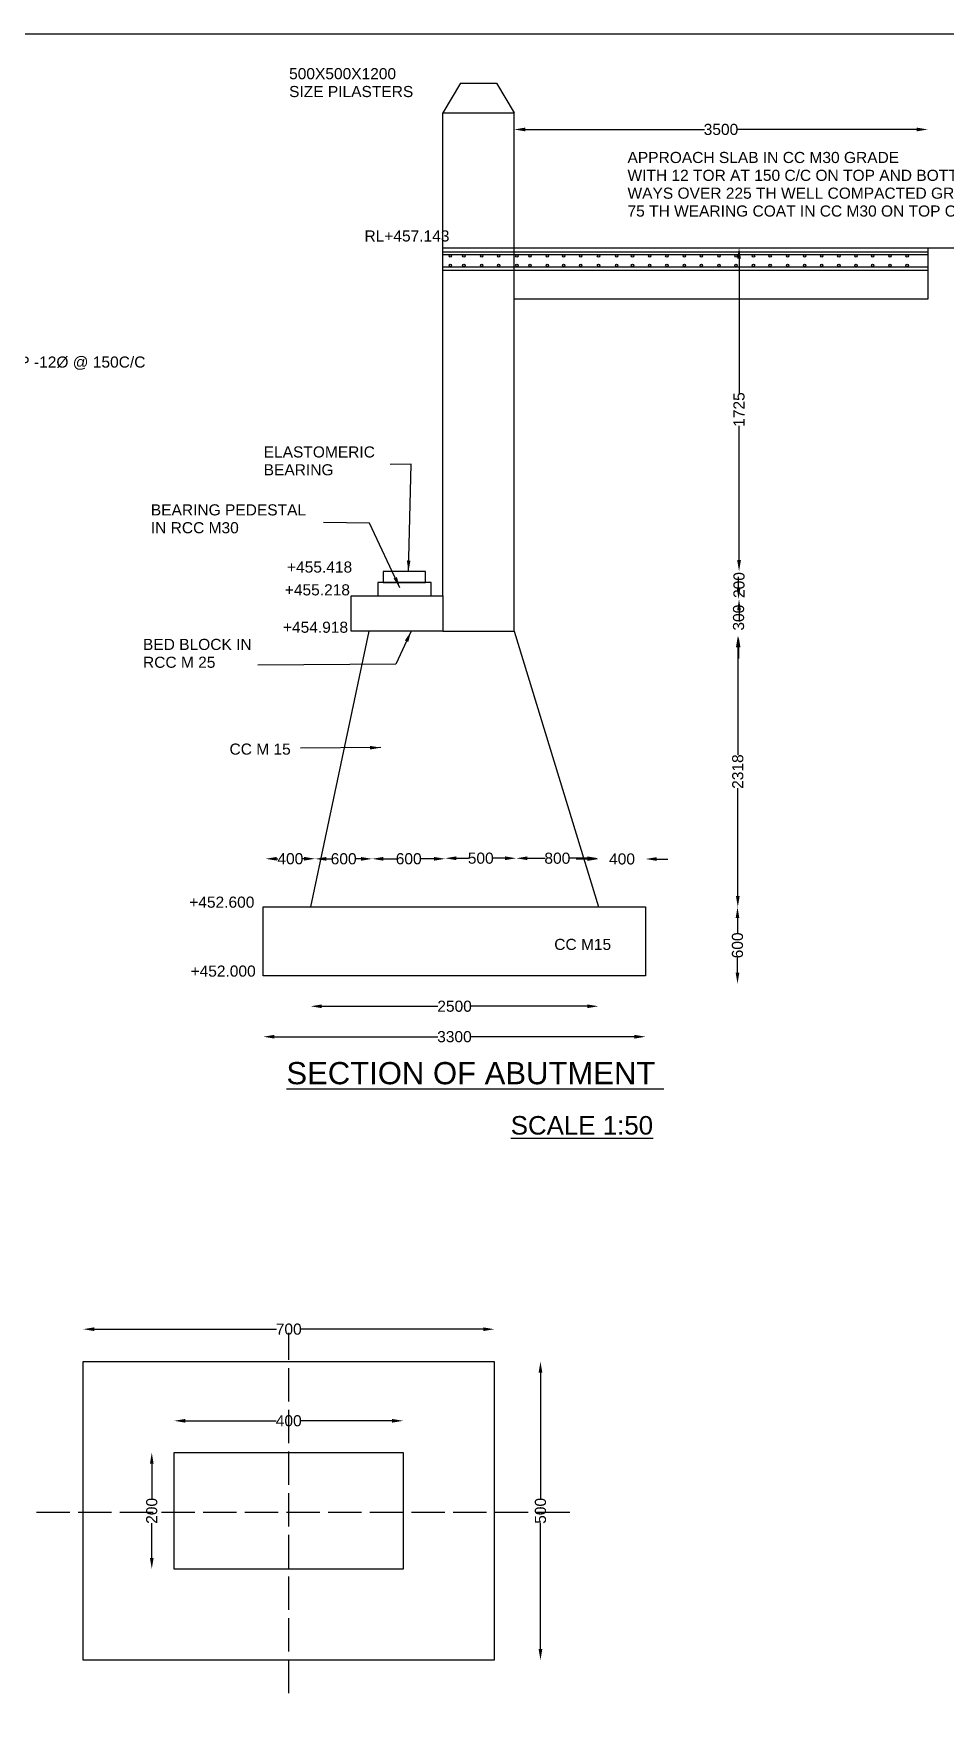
# Model space of a CAD drawing. Header units: millimetres. Extents: x -53248195 to -53221053, y 22139671 to 22157478.
# Drawn here: x -53236184 to -53231260, y 22148385 to 22157478 of the extents above; entities that cross this region are included whole.
import ezdxf

# ---------------------------------------------------------------- set-up
doc = ezdxf.new("R2010")
doc.units = ezdxf.units.MM
doc.header["$MEASUREMENT"] = 0
doc.linetypes.add('ACAD_ISO02W100', pattern=[15, 12, -3])
for name, color, linetype in [('DIMENSION', 7, 'Continuous'), ('DRAWING', 2, 'Continuous'), ('TEXT', 7, 'Continuous')]:
    doc.layers.add(name, color=color, linetype=linetype)
doc.styles.get("Standard").update_dxf_attribs({"font": 'arial.ttf', "height": 60})
doc.dimstyles.get("Standard").update_dxf_attribs({"dimtxt": 60, "dimasz": 60, "dimexe": 0.18, "dimexo": 0.0625, "dimgap": 0.09, "dimtad": 0, "dimdec": 0, "dimzin": 0, "dimdsep": 46, "dimtxsty": 'Standard', "dimcen": 0.09, "dimse1": 1, "dimse2": 1, "dimadec": 0, "dimazin": 0, "dimtfac": 1, "dimtdec": 0, "dimtofl": 0, "dimtmove": 0, "dimatfit": 3, "dimfxl": 1, "dimtolj": 1, "dimtzin": 0, "dimarcsym": 0})

# ---------------------------------------------------------------- blocks, each defined once
blk = doc.blocks.new('*D72')
at = {"layer": 'Defpoints', "color": 0, "transparency": 16777216}
for p in [(-53231355.2, 22156960.2), (-53233589, 22156321.7), (-53231355.2, 22156321.7)]:
    blk.add_point(p, dxfattribs=at)
at = {"layer": 'DIMENSION', "color": 0, "lineweight": -2, "transparency": 16777216}
for p, q in [((-53233529, 22156960.2), (-53232561.7, 22156960.2)), ((-53231415.2, 22156960.2), (-53232382.6, 22156960.2))]:
    blk.add_line(p, q, dxfattribs=at)
at = {"layer": 'DIMENSION', "color": 0, "transparency": 16777216}
for points in [[(-53233529, 22156970.2), (-53233529, 22156950.2), (-53233589, 22156960.2)], [(-53231415.2, 22156970.2), (-53231415.2, 22156950.2), (-53231355.2, 22156960.2)]]:
    blk.add_solid(points, dxfattribs=at)
at = {"layer": 'DIMENSION', "color": 0, "transparency": 16777216, "insert": (-53232472.1, 22156960.2), "char_height": 60, "attachment_point": 5}
blk.add_mtext('\\A1;3500', dxfattribs=at)
blk = doc.blocks.new('*D73')
at = {"layer": 'Defpoints', "color": 0, "transparency": 16777216}
for p in [(-53232374.4, 22156321.7), (-53232386.4, 22154573.6), (-53232374.4, 22154573.6)]:
    blk.add_point(p, dxfattribs=at)
at = {"layer": 'DIMENSION', "color": 0, "lineweight": -2, "transparency": 16777216}
for p, q in [((-53232374.4, 22156261.7), (-53232374.4, 22155534.7)), ((-53232374.4, 22154633.6), (-53232374.4, 22155360.5))]:
    blk.add_line(p, q, dxfattribs=at)
at = {"layer": 'DIMENSION', "color": 0, "transparency": 16777216}
for points in [[(-53232384.4, 22156261.7), (-53232364.4, 22156261.7), (-53232374.4, 22156321.7)], [(-53232384.4, 22154633.6), (-53232364.4, 22154633.6), (-53232374.4, 22154573.6)]]:
    blk.add_solid(points, dxfattribs=at)
at = {"layer": 'DIMENSION', "color": 0, "transparency": 16777216, "insert": (-53232374.4, 22155447.6), "char_height": 60, "attachment_point": 5, "rotation": 90}
blk.add_mtext('\\A1;1725', dxfattribs=at)
blk = doc.blocks.new('*D74')
at = {"layer": 'Defpoints', "color": 0, "transparency": 16777216}
for p in [(-53232374, 22154575.9), (-53232376.8, 22154423.5), (-53232374.4, 22154423.5)]:
    blk.add_point(p, dxfattribs=at)
at = {"layer": 'DIMENSION', "color": 0, "lineweight": -2, "transparency": 16777216}
for p, q in [((-53232374.4, 22154635.9), (-53232374.4, 22154695.9)), ((-53232374.4, 22154363.5), (-53232374.4, 22154303.5))]:
    blk.add_line(p, q, dxfattribs=at)
at = {"layer": 'DIMENSION', "color": 0, "transparency": 16777216}
for points in [[(-53232384.4, 22154635.9), (-53232364.4, 22154635.9), (-53232374.4, 22154575.9)], [(-53232384.4, 22154363.5), (-53232364.4, 22154363.5), (-53232374.4, 22154423.5)]]:
    blk.add_solid(points, dxfattribs=at)
at = {"layer": 'DIMENSION', "color": 0, "transparency": 16777216, "insert": (-53232374.4, 22154499.7), "char_height": 60, "attachment_point": 5, "rotation": 90}
blk.add_mtext('\\A1;200', dxfattribs=at)
blk = doc.blocks.new('*D75')
at = {"layer": 'Defpoints', "color": 0, "transparency": 16777216}
for p in [(-53232374.4, 22154423.5), (-53232381.6, 22154223.8), (-53232376.8, 22154223.8)]:
    blk.add_point(p, dxfattribs=at)
at = {"layer": 'DIMENSION', "color": 0, "lineweight": -2, "transparency": 16777216}
for p, q in [((-53232376.8, 22154483.5), (-53232376.8, 22154543.5)), ((-53232376.8, 22154163.8), (-53232376.8, 22154103.8))]:
    blk.add_line(p, q, dxfattribs=at)
at = {"layer": 'DIMENSION', "color": 0, "transparency": 16777216}
for points in [[(-53232386.8, 22154483.5), (-53232366.8, 22154483.5), (-53232376.8, 22154423.5)], [(-53232386.8, 22154163.8), (-53232366.8, 22154163.8), (-53232376.8, 22154223.8)]]:
    blk.add_solid(points, dxfattribs=at)
at = {"layer": 'DIMENSION', "color": 0, "transparency": 16777216, "insert": (-53232376.8, 22154323.6), "char_height": 60, "attachment_point": 5, "rotation": 90}
blk.add_mtext('\\A1;300', dxfattribs=at)
blk = doc.blocks.new('*D76')
at = {"layer": 'Defpoints', "color": 0, "transparency": 16777216}
for p in [(-53232381.6, 22154223.8), (-53232393.9, 22152760.9), (-53232381.1, 22152760.9)]:
    blk.add_point(p, dxfattribs=at)
at = {"layer": 'DIMENSION', "color": 0, "lineweight": -2, "transparency": 16777216}
for p, q in [((-53232381.1, 22154163.8), (-53232381.1, 22153582.6)), ((-53232381.1, 22152820.9), (-53232381.1, 22153402.1))]:
    blk.add_line(p, q, dxfattribs=at)
at = {"layer": 'DIMENSION', "color": 0, "transparency": 16777216}
for points in [[(-53232391.1, 22154163.8), (-53232371.1, 22154163.8), (-53232381.1, 22154223.8)], [(-53232391.1, 22152820.9), (-53232371.1, 22152820.9), (-53232381.1, 22152760.9)]]:
    blk.add_solid(points, dxfattribs=at)
at = {"layer": 'DIMENSION', "color": 0, "transparency": 16777216, "insert": (-53232381.1, 22153492.3), "char_height": 60, "attachment_point": 5, "rotation": 90}
blk.add_mtext('\\A1;2318', dxfattribs=at)
blk = doc.blocks.new('*D77')
at = {"layer": 'Defpoints', "color": 0, "transparency": 16777216}
for p in [(-53232393.9, 22152760.9), (-53232392.4, 22152346.7), (-53232382.8, 22152346.7)]:
    blk.add_point(p, dxfattribs=at)
at = {"layer": 'DIMENSION', "color": 0, "lineweight": -2, "transparency": 16777216}
for p, q in [((-53232382.8, 22152700.9), (-53232382.8, 22152620.2)), ((-53232382.8, 22152406.7), (-53232382.8, 22152487.3))]:
    blk.add_line(p, q, dxfattribs=at)
at = {"layer": 'DIMENSION', "color": 0, "transparency": 16777216}
for points in [[(-53232392.8, 22152700.9), (-53232372.8, 22152700.9), (-53232382.8, 22152760.9)], [(-53232392.8, 22152406.7), (-53232372.8, 22152406.7), (-53232382.8, 22152346.7)]]:
    blk.add_solid(points, dxfattribs=at)
at = {"layer": 'DIMENSION', "color": 0, "transparency": 16777216, "insert": (-53232382.8, 22152553.8), "char_height": 60, "attachment_point": 5, "rotation": 90}
blk.add_mtext('\\A1;600', dxfattribs=at)
blk = doc.blocks.new('*D78')
at = {"layer": 'Defpoints', "color": 0, "transparency": 16777216}
for p in [(-53232879.2, 22153020.2), (-53233133.7, 22152762.2), (-53232879.2, 22152762.2)]:
    blk.add_point(p, dxfattribs=at)
at = {"layer": 'DIMENSION', "color": 0, "lineweight": -2, "transparency": 16777216}
for p, q in [((-53233193.7, 22153020.2), (-53233253.7, 22153020.2)), ((-53232819.2, 22153020.2), (-53232759.2, 22153020.2))]:
    blk.add_line(p, q, dxfattribs=at)
at = {"layer": 'DIMENSION', "color": 0, "transparency": 16777216}
for points in [[(-53233193.7, 22153030.2), (-53233193.7, 22153010.2), (-53233133.7, 22153020.2)], [(-53232819.2, 22153030.2), (-53232819.2, 22153010.2), (-53232879.2, 22153020.2)]]:
    blk.add_solid(points, dxfattribs=at)
at = {"layer": 'DIMENSION', "color": 0, "transparency": 16777216, "insert": (-53233006.4, 22153020.2), "char_height": 60, "attachment_point": 5}
blk.add_mtext('\\A1;400', dxfattribs=at)
blk = doc.blocks.new('*D79')
at = {"layer": 'Defpoints', "color": 0, "transparency": 16777216}
for p in [(-53233577.8, 22153030.2), (-53233577.8, 22153024.2), (-53233133.7, 22153020.2)]:
    blk.add_point(p, dxfattribs=at)
at = {"layer": 'DIMENSION', "color": 0, "lineweight": -2, "transparency": 16777216}
for p, q in [((-53233517.8, 22153024.2), (-53233422.1, 22153024.2)), ((-53233193.7, 22153024.2), (-53233289.5, 22153024.2))]:
    blk.add_line(p, q, dxfattribs=at)
at = {"layer": 'DIMENSION', "color": 0, "transparency": 16777216}
for points in [[(-53233517.8, 22153034.2), (-53233517.8, 22153014.2), (-53233577.8, 22153024.2)], [(-53233193.7, 22153034.2), (-53233193.7, 22153014.2), (-53233133.7, 22153024.2)]]:
    blk.add_solid(points, dxfattribs=at)
at = {"layer": 'DIMENSION', "color": 0, "transparency": 16777216, "insert": (-53233355.8, 22153024.2), "char_height": 60, "attachment_point": 5}
blk.add_mtext('\\A1;800', dxfattribs=at)
blk = doc.blocks.new('*D80')
at = {"layer": 'Defpoints', "color": 0, "transparency": 16777216}
for p in [(-53233961.3, 22153024.4), (-53233961.3, 22153021.4), (-53233577.8, 22153024.2)]:
    blk.add_point(p, dxfattribs=at)
at = {"layer": 'DIMENSION', "color": 0, "lineweight": -2, "transparency": 16777216}
for p, q in [((-53233901.3, 22153024.4), (-53233835.8, 22153024.4)), ((-53233637.8, 22153024.4), (-53233703.3, 22153024.4))]:
    blk.add_line(p, q, dxfattribs=at)
at = {"layer": 'DIMENSION', "color": 0, "transparency": 16777216}
for points in [[(-53233901.3, 22153034.4), (-53233901.3, 22153014.4), (-53233961.3, 22153024.4)], [(-53233637.8, 22153034.4), (-53233637.8, 22153014.4), (-53233577.8, 22153024.4)]]:
    blk.add_solid(points, dxfattribs=at)
at = {"layer": 'DIMENSION', "color": 0, "transparency": 16777216, "insert": (-53233769.6, 22153024.4), "char_height": 60, "attachment_point": 5}
blk.add_mtext('\\A1;500', dxfattribs=at)
blk = doc.blocks.new('*D81')
at = {"layer": 'Defpoints', "color": 0, "transparency": 16777216}
for p in [(-53234356, 22153024.4), (-53234356, 22153021.4), (-53233961.3, 22153021.4)]:
    blk.add_point(p, dxfattribs=at)
at = {"layer": 'DIMENSION', "color": 0, "lineweight": -2, "transparency": 16777216}
for p, q in [((-53234296, 22153021.4), (-53234225.1, 22153021.4)), ((-53234021.3, 22153021.4), (-53234092.2, 22153021.4))]:
    blk.add_line(p, q, dxfattribs=at)
at = {"layer": 'DIMENSION', "color": 0, "transparency": 16777216}
for points in [[(-53234296, 22153031.4), (-53234296, 22153011.4), (-53234356, 22153021.4)], [(-53234021.3, 22153031.4), (-53234021.3, 22153011.4), (-53233961.3, 22153021.4)]]:
    blk.add_solid(points, dxfattribs=at)
at = {"layer": 'DIMENSION', "color": 0, "transparency": 16777216, "insert": (-53234158.7, 22153021.4), "char_height": 60, "attachment_point": 5}
blk.add_mtext('\\A1;600', dxfattribs=at)
blk = doc.blocks.new('*D82')
at = {"layer": 'Defpoints', "color": 0, "transparency": 16777216}
for p in [(-53234663.9, 22153027.5), (-53234663.9, 22153021.1), (-53234356, 22153021.4)]:
    blk.add_point(p, dxfattribs=at)
at = {"layer": 'DIMENSION', "color": 0, "lineweight": -2, "transparency": 16777216}
for p, q in [((-53234603.9, 22153021.1), (-53234576.4, 22153021.1)), ((-53234416, 22153021.1), (-53234443.5, 22153021.1))]:
    blk.add_line(p, q, dxfattribs=at)
at = {"layer": 'DIMENSION', "color": 0, "transparency": 16777216}
for points in [[(-53234603.9, 22153031.1), (-53234603.9, 22153011.1), (-53234663.9, 22153021.1)], [(-53234416, 22153031.1), (-53234416, 22153011.1), (-53234356, 22153021.1)]]:
    blk.add_solid(points, dxfattribs=at)
at = {"layer": 'DIMENSION', "color": 0, "transparency": 16777216, "insert": (-53234510, 22153021.1), "char_height": 60, "attachment_point": 5}
blk.add_mtext('\\A1;600', dxfattribs=at)
blk = doc.blocks.new('*D83')
at = {"layer": 'Defpoints', "color": 0, "transparency": 16777216}
for p in [(-53234931.8, 22153026), (-53234931.8, 22153021.5), (-53234663.9, 22153021.1)]:
    blk.add_point(p, dxfattribs=at)
at = {"layer": 'DIMENSION', "color": 0, "lineweight": -2, "transparency": 16777216}
for p, q in [((-53234871.8, 22153021.5), (-53234865.4, 22153021.5)), ((-53234723.9, 22153021.5), (-53234730.4, 22153021.5))]:
    blk.add_line(p, q, dxfattribs=at)
at = {"layer": 'DIMENSION', "color": 0, "transparency": 16777216}
for points in [[(-53234871.8, 22153031.5), (-53234871.8, 22153011.5), (-53234931.8, 22153021.5)], [(-53234723.9, 22153031.5), (-53234723.9, 22153011.5), (-53234663.9, 22153021.5)]]:
    blk.add_solid(points, dxfattribs=at)
at = {"layer": 'DIMENSION', "color": 0, "transparency": 16777216, "insert": (-53234797.9, 22153021.5), "char_height": 60, "attachment_point": 5}
blk.add_mtext('\\A1;400', dxfattribs=at)
blk = doc.blocks.new('*D84')
at = {"layer": 'Defpoints', "color": 0, "transparency": 16777216}
for p in [(-53234688.2, 22152762.2), (-53233133.7, 22152762.2), (-53234688.2, 22152224.9)]:
    blk.add_point(p, dxfattribs=at)
at = {"layer": 'DIMENSION', "color": 0, "lineweight": -2, "transparency": 16777216}
for p, q in [((-53234628.2, 22152224.9), (-53234001, 22152224.9)), ((-53233193.7, 22152224.9), (-53233820.9, 22152224.9))]:
    blk.add_line(p, q, dxfattribs=at)
at = {"layer": 'DIMENSION', "color": 0, "transparency": 16777216}
for points in [[(-53234628.2, 22152234.9), (-53234628.2, 22152214.9), (-53234688.2, 22152224.9)], [(-53233193.7, 22152234.9), (-53233193.7, 22152214.9), (-53233133.7, 22152224.9)]]:
    blk.add_solid(points, dxfattribs=at)
at = {"layer": 'DIMENSION', "color": 0, "transparency": 16777216, "insert": (-53233911, 22152224.9), "char_height": 60, "attachment_point": 5}
blk.add_mtext('\\A1;2500', dxfattribs=at)
blk = doc.blocks.new('*D85')
at = {"layer": 'Defpoints', "color": 0, "transparency": 16777216}
for p in [(-53234944, 22152390.2), (-53232879.2, 22152390.2), (-53234944, 22152060.4)]:
    blk.add_point(p, dxfattribs=at)
at = {"layer": 'DIMENSION', "color": 0, "lineweight": -2, "transparency": 16777216}
for p, q in [((-53234884, 22152060.4), (-53234001.2, 22152060.4)), ((-53232939.2, 22152060.4), (-53233822, 22152060.4))]:
    blk.add_line(p, q, dxfattribs=at)
at = {"layer": 'DIMENSION', "color": 0, "transparency": 16777216}
for points in [[(-53234884, 22152070.4), (-53234884, 22152050.4), (-53234944, 22152060.4)], [(-53232939.2, 22152070.4), (-53232939.2, 22152050.4), (-53232879.2, 22152060.4)]]:
    blk.add_solid(points, dxfattribs=at)
at = {"layer": 'DIMENSION', "color": 0, "transparency": 16777216, "insert": (-53233911.6, 22152060.4), "char_height": 60, "attachment_point": 5}
blk.add_mtext('\\A1;3300', dxfattribs=at)
blk = doc.blocks.new('*D107')
at = {"layer": 'Defpoints', "color": 0, "transparency": 16777216}
for p in [(-53234188, 22149986.2), (-53235425.2, 22149814.5), (-53234188, 22149814.5)]:
    blk.add_point(p, dxfattribs=at)
at = {"layer": 'DIMENSION', "color": 0, "lineweight": -2, "transparency": 16777216}
for p, q in [((-53235365.2, 22149986.2), (-53234874.1, 22149986.2)), ((-53234248, 22149986.2), (-53234739.1, 22149986.2))]:
    blk.add_line(p, q, dxfattribs=at)
at = {"layer": 'DIMENSION', "color": 0, "transparency": 16777216}
for points in [[(-53235365.2, 22149996.2), (-53235365.2, 22149976.2), (-53235425.2, 22149986.2)], [(-53234248, 22149996.2), (-53234248, 22149976.2), (-53234188, 22149986.2)]]:
    blk.add_solid(points, dxfattribs=at)
at = {"layer": 'DIMENSION', "color": 0, "transparency": 16777216, "insert": (-53234806.6, 22149986.2), "char_height": 60, "attachment_point": 5}
blk.add_mtext('\\A1;400', dxfattribs=at)
blk = doc.blocks.new('*D108')
at = {"layer": 'Defpoints', "color": 0, "transparency": 16777216}
for p in [(-53235425.2, 22149814.5), (-53235546.4, 22149185.3), (-53235425.2, 22149185.3)]:
    blk.add_point(p, dxfattribs=at)
at = {"layer": 'DIMENSION', "color": 0, "lineweight": -2, "transparency": 16777216}
for p, q in [((-53235546.4, 22149754.5), (-53235546.4, 22149566.7)), ((-53235546.4, 22149245.3), (-53235546.4, 22149433.1))]:
    blk.add_line(p, q, dxfattribs=at)
at = {"layer": 'DIMENSION', "color": 0, "transparency": 16777216}
for points in [[(-53235556.4, 22149754.5), (-53235536.4, 22149754.5), (-53235546.4, 22149814.5)], [(-53235556.4, 22149245.3), (-53235536.4, 22149245.3), (-53235546.4, 22149185.3)]]:
    blk.add_solid(points, dxfattribs=at)
at = {"layer": 'DIMENSION', "color": 0, "transparency": 16777216, "insert": (-53235546.4, 22149499.9), "char_height": 60, "attachment_point": 5, "rotation": 90}
blk.add_mtext('\\A1;200', dxfattribs=at)
blk = doc.blocks.new('*D109')
at = {"layer": 'Defpoints', "color": 0, "transparency": 16777216}
for p in [(-53233696.4, 22150306.2), (-53233446.9, 22150306.2), (-53233696.4, 22148693.7)]:
    blk.add_point(p, dxfattribs=at)
at = {"layer": 'DIMENSION', "color": 0, "lineweight": -2, "transparency": 16777216}
for p, q in [((-53233446.9, 22150246.2), (-53233446.9, 22149566.2)), ((-53233446.9, 22148753.7), (-53233446.9, 22149433.7))]:
    blk.add_line(p, q, dxfattribs=at)
at = {"layer": 'DIMENSION', "color": 0, "transparency": 16777216}
for points in [[(-53233456.9, 22150246.2), (-53233436.9, 22150246.2), (-53233446.9, 22150306.2)], [(-53233456.9, 22148753.7), (-53233436.9, 22148753.7), (-53233446.9, 22148693.7)]]:
    blk.add_solid(points, dxfattribs=at)
at = {"layer": 'DIMENSION', "color": 0, "transparency": 16777216, "insert": (-53233446.9, 22149499.9), "char_height": 60, "attachment_point": 5, "rotation": 90}
blk.add_mtext('\\A1;500', dxfattribs=at)
blk = doc.blocks.new('*D110')
at = {"layer": 'Defpoints', "color": 0, "transparency": 16777216}
for p in [(-53235916.9, 22150480.9), (-53235916.9, 22150306.2), (-53233696.4, 22150306.2)]:
    blk.add_point(p, dxfattribs=at)
at = {"layer": 'DIMENSION', "color": 0, "lineweight": -2, "transparency": 16777216}
for p, q in [((-53235856.9, 22150480.9), (-53234872.6, 22150480.9)), ((-53233756.4, 22150480.9), (-53234740.6, 22150480.9))]:
    blk.add_line(p, q, dxfattribs=at)
at = {"layer": 'DIMENSION', "color": 0, "transparency": 16777216}
for points in [[(-53235856.9, 22150490.9), (-53235856.9, 22150470.9), (-53235916.9, 22150480.9)], [(-53233756.4, 22150490.9), (-53233756.4, 22150470.9), (-53233696.4, 22150480.9)]]:
    blk.add_solid(points, dxfattribs=at)
at = {"layer": 'DIMENSION', "color": 0, "transparency": 16777216, "insert": (-53234806.6, 22150480.9), "char_height": 60, "attachment_point": 5}
blk.add_mtext('\\A1;700', dxfattribs=at)

msp = doc.modelspace()

# ---------------------------------------------------------------- linework, layer by layer
at = {"layer": 'DIMENSION', "color": 0}
msp.add_lwpolyline([(-53221052.6, 22139670.9), (-53248194.7, 22139670.9), (-53248194.7, 22157477.5), (-53221052.6, 22157477.5)], close=True, dxfattribs=at)
at = {"layer": 'DRAWING', "color": 0}
for points in [[(-53233878.7, 22157209.4), (-53233973.8, 22157050.4)], [(-53233878.7, 22157209.4), (-53233684, 22157209.4)], [(-53233684, 22157209.4), (-53233589, 22157050.4)], [(-53233973.8, 22154441.6), (-53233973.8, 22157050.4)], [(-53233973.8, 22157050.4), (-53233589, 22157050.4)], [(-53233589, 22154251), (-53233589, 22157050.4)], [(-53233973.8, 22156321.7), (-53230652.4, 22156321.7), (-53230652.4, 22156524.1)], [(-53233973.8, 22156299.8), (-53231355.2, 22156299.8)], [(-53231355.2, 22156321.7), (-53231355.2, 22156043.6)], [(-53233973.8, 22156285), (-53231355.2, 22156285)], [(-53233973.8, 22156218.6), (-53231355.2, 22156218.6)], [(-53233973.8, 22156201.1), (-53231355.2, 22156201.1)], [(-53231355.2, 22156043.6), (-53233589, 22156043.6)], [(-53234374.2, 22154251), (-53234688.2, 22152762.2)], [(-53233973.8, 22154251), (-53233589, 22154251)], [(-53233589, 22154251), (-53233133.7, 22152762.2)]]:
    msp.add_lwpolyline(points, dxfattribs=at)
for points in [[(-53234296, 22154513.6), (-53234067.2, 22154513.6), (-53234067.2, 22154572.2), (-53234296, 22154572.2)], [(-53234325.3, 22154441.6), (-53234037.9, 22154441.6), (-53234037.9, 22154513.6), (-53234325.3, 22154513.6)], [(-53234468.6, 22154441.6), (-53233973.8, 22154441.6), (-53233973.8, 22154251), (-53234468.6, 22154251)], [(-53234944, 22152762.2), (-53232879.2, 22152762.2), (-53232879.2, 22152390.2), (-53234944, 22152390.2)], [(-53235916.9, 22150306.2), (-53233696.4, 22150306.2), (-53233696.4, 22148693.7), (-53235916.9, 22148693.7)], [(-53235425.2, 22149814.5), (-53234188, 22149814.5), (-53234188, 22149185.3), (-53235425.2, 22149185.3)]]:
    msp.add_lwpolyline(points, close=True, dxfattribs=at)
at = {"layer": 'DRAWING', "color": 0, "linetype": 'ACAD_ISO02W100', "ltscale": 15}
for points in [[(-53234806.6, 22148515.7), (-53234806.6, 22150461.6)], [(-53236169, 22149492.9), (-53233256.3, 22149492.9)]]:
    msp.add_lwpolyline(points, dxfattribs=at)
at = {"layer": 'DRAWING', "color": 0}
for centre in [(-53233934.2, 22156277.1), (-53233934.2, 22156225.9), (-53233860.7, 22156277.1), (-53233860.7, 22156225.9), (-53233764.4, 22156277.1), (-53233764.4, 22156225.9), (-53233673.1, 22156277.1), (-53233673.1, 22156225.9), (-53233574.4, 22156277.1), (-53233574.4, 22156225.9), (-53233503.2, 22156277.1), (-53233503.2, 22156225.9), (-53233410, 22156277.1), (-53233410, 22156225.9), (-53233321.7, 22156277.1), (-53233321.7, 22156225.9), (-53233229.8, 22156277.1), (-53233229.8, 22156225.9), (-53233133.3, 22156277.1), (-53233133.3, 22156225.9), (-53233035.8, 22156277.1), (-53233035.8, 22156225.9), (-53232950, 22156277.1), (-53232950, 22156225.9), (-53232857.5, 22156277.1), (-53232857.5, 22156225.9), (-53232764.1, 22156277.1), (-53232764.1, 22156225.9), (-53232669.7, 22156277.1), (-53232669.7, 22156225.9), (-53232577.7, 22156277.1), (-53232577.7, 22156225.9), (-53232482.7, 22156277.1), (-53232482.7, 22156225.9), (-53232391.1, 22156277.1), (-53232391.1, 22156225.9), (-53232296.7, 22156277.1), (-53232296.7, 22156225.9), (-53232206.6, 22156277.1), (-53232206.6, 22156225.9), (-53232112.2, 22156277.1), (-53232112.2, 22156225.9), (-53232020.1, 22156277.1), (-53232020.1, 22156225.9), (-53231928.1, 22156277.1), (-53231928.1, 22156225.9), (-53231835.6, 22156277.1), (-53231835.6, 22156225.9), (-53231742.4, 22156277.1), (-53231742.4, 22156225.9), (-53231653.2, 22156277.1), (-53231653.2, 22156225.9), (-53231558.9, 22156277.1), (-53231558.9, 22156225.9), (-53231466.3, 22156277.1), (-53231466.3, 22156225.9)]:
    msp.add_circle(centre, 6.67, dxfattribs=at)

# ---------------------------------------------------------------- texts
at = {"layer": 'TEXT', "color": 0}
for s, height, p in [('500X500X1200', 60, (-53234804.7, 22157231.5)), ('SIZE PILASTERS', 60, (-53234804.7, 22157135.1)), ('APPROACH SLAB IN CC M30 GRADE ', 60, (-53232976.8, 22156778.9)), ('WITH 12 TOR AT 150 C/C ON TOP AND BOTTOM IN BOTH', 60, (-53232976.8, 22156682.5)), ('WAYS OVER 225 TH WELL COMPACTED GRAVEL WITH ', 60, (-53232976.8, 22156586.1)), ('75 TH WEARING COAT IN CC M30 ON TOP OF SLAB', 60, (-53232976.8, 22156489.7)), ('RL+457.143', 60, (-53234397.5, 22156355.1)), ('4 LEGGED STRP -12Ø @ 150C/C', 60, (-53236872.1, 22155674.1)), ('ELASTOMERIC ', 60, (-53234942, 22155188.6)), ('BEARING', 60, (-53234942, 22155092.2)), ('BEARING PEDESTAL ', 60, (-53235551.4, 22154875.8)), ('IN RCC M30', 60, (-53235551.4, 22154779.4)), ('+455.418', 60, (-53234815.9, 22154567)), ('+455.218', 60, (-53234827.8, 22154443.9)), ('+454.918', 60, (-53234838, 22154242)), ('BED BLOCK IN', 60, (-53235593.8, 22154149.2)), ('RCC M 25', 60, (-53235593.8, 22154052.8)), ('CC M 15', 60, (-53235126.4, 22153583.8)), ('+452.600', 60, (-53235344, 22152757.2)), ('CC M15', 60, (-53233372.5, 22152529.1)), ('+452.000', 60, (-53235337, 22152385)), ('%%USECTION OF ABUTMENT ', 120, (-53234819.3, 22151803.8)), ('%%USCALE 1:50', 100, (-53233607.6, 22151532))]:
    msp.add_text(s, height=height, dxfattribs=at).set_placement(p)

# ---------------------------------------------------------------- dimensions: what is measured, and where the dimension line sits
at = {"layer": 'DIMENSION', "color": 0}
for base, p1, p2, text, picture, middle in [((-53231355.2, 22156960.2), (-53233589, 22156321.7), (-53231355.2, 22156321.7), '3500', '*D72', (-53232472.1, 22156960.2)), ((-53234931.8, 22153021.5), (-53234663.9, 22153021.1), (-53234931.8, 22153026), '400', '*D83', (-53234797.9, 22153021.5)), ((-53234663.9, 22153021.1), (-53234356, 22153021.4), (-53234663.9, 22153027.5), '600', '*D82', (-53234510, 22153021.1)), ((-53234356, 22153021.4), (-53233961.3, 22153021.4), (-53234356, 22153024.4), '600', '*D81', (-53234158.7, 22153021.4)), ((-53233961.3, 22153024.4), (-53233577.8, 22153024.2), (-53233961.3, 22153021.4), '500', '*D80', (-53233769.6, 22153024.4)), ((-53233577.8, 22153024.2), (-53233133.7, 22153020.2), (-53233577.8, 22153030.2), '800', '*D79', (-53233355.8, 22153024.2)), ((-53232879.2, 22153020.2), (-53233133.7, 22152762.2), (-53232879.2, 22152762.2), '400', '*D78', (-53233006.4, 22153020.2)), ((-53234688.2, 22152224.9), (-53233133.7, 22152762.2), (-53234688.2, 22152762.2), '2500', '*D84', (-53233911, 22152224.9)), ((-53234944, 22152060.4), (-53232879.2, 22152390.2), (-53234944, 22152390.2), '3300', '*D85', (-53233911.6, 22152060.4)), ((-53235916.9, 22150480.9), (-53233696.4, 22150306.2), (-53235916.9, 22150306.2), '700', '*D110', (-53234806.6, 22150480.9)), ((-53234188, 22149986.2), (-53235425.2, 22149814.5), (-53234188, 22149814.5), '400', '*D107', (-53234806.6, 22149986.2))]:
    dim = msp.add_linear_dim(base=base, p1=p1, p2=p2, text=text, dimstyle='Standard', dxfattribs=at)
    dim.commit()
    dim.dimension.update_dxf_attribs({"geometry": picture, "text_midpoint": middle})
for base, p1, p2, text, picture, middle in [((-53232374.4, 22154573.6), (-53232374.4, 22156321.7), (-53232386.4, 22154573.6), '1725', '*D73', (-53232374.4, 22155447.6)), ((-53232374.4, 22154423.5), (-53232374, 22154575.9), (-53232376.8, 22154423.5), '200', '*D74', (-53232374.4, 22154499.7)), ((-53232376.8, 22154223.8), (-53232374.4, 22154423.5), (-53232381.6, 22154223.8), '300', '*D75', (-53232376.8, 22154323.6)), ((-53232381.1, 22152760.9), (-53232381.6, 22154223.8), (-53232393.9, 22152760.9), '2318', '*D76', (-53232381.1, 22153492.3)), ((-53232382.8, 22152346.7), (-53232393.9, 22152760.9), (-53232392.4, 22152346.7), '600', '*D77', (-53232382.8, 22152553.8)), ((-53233446.9, 22150306.2), (-53233696.4, 22148693.7), (-53233696.4, 22150306.2), '500', '*D109', (-53233446.9, 22149499.9)), ((-53235546.4, 22149185.3), (-53235425.2, 22149814.5), (-53235425.2, 22149185.3), '200', '*D108', (-53235546.4, 22149499.9))]:
    dim = msp.add_linear_dim(base=base, p1=p1, p2=p2, angle=90, text=text, dimstyle='Standard', dxfattribs=at)
    dim.commit()
    dim.dimension.update_dxf_attribs({"geometry": picture, "text_midpoint": middle})

# ---------------------------------------------------------------- leaders
for points in [[(-53234160.3, 22154572.2), (-53234145.1, 22155153.1), (-53234259.5, 22155151.4)], [(-53234205.7, 22154484.5), (-53234370.5, 22154833.9), (-53234618.1, 22154837.2)], [(-53234144.9, 22154251), (-53234227.4, 22154072.1), (-53234973.1, 22154066.8)], [(-53234308.5, 22153621.8), (-53234742.5, 22153618.5)]]:
    msp.add_leader(points, dimstyle='Standard', override={"dimgap": 0.09, "dimtad": 0}, dxfattribs=at)

doc.saveas('drawing.dxf')
